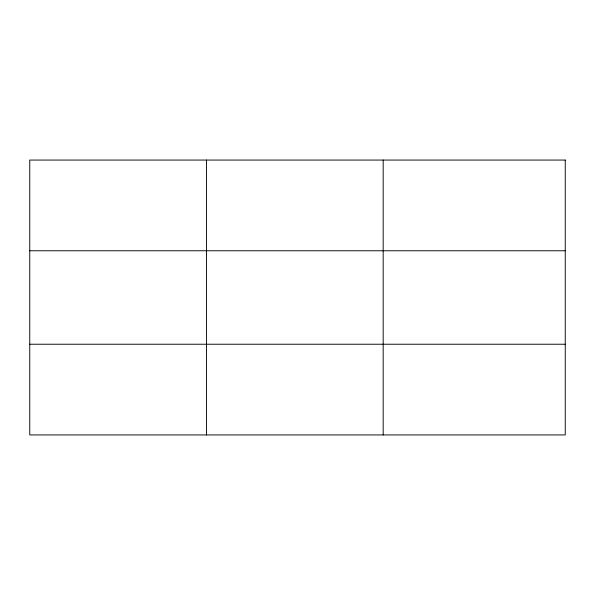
<?xml version="1.0" encoding="UTF-8"?>
<svg xmlns="http://www.w3.org/2000/svg" width="595" height="595" viewBox="0 0 595 595"><rect width="100%" height="100%" fill="white"/><g stroke="black" fill="none" stroke-linecap="round" stroke-linejoin="round"><path stroke-width="0.89" d="M206.465 160.062L206.465 434.938M383.18 160.062L383.18 434.938M29.75 250.77L565.25 250.77M29.75 344.23L565.25 344.23M565.25 160.062L565.25 434.938L29.75 434.938L29.75 160.062L565.25 160.062"/></g></svg>
